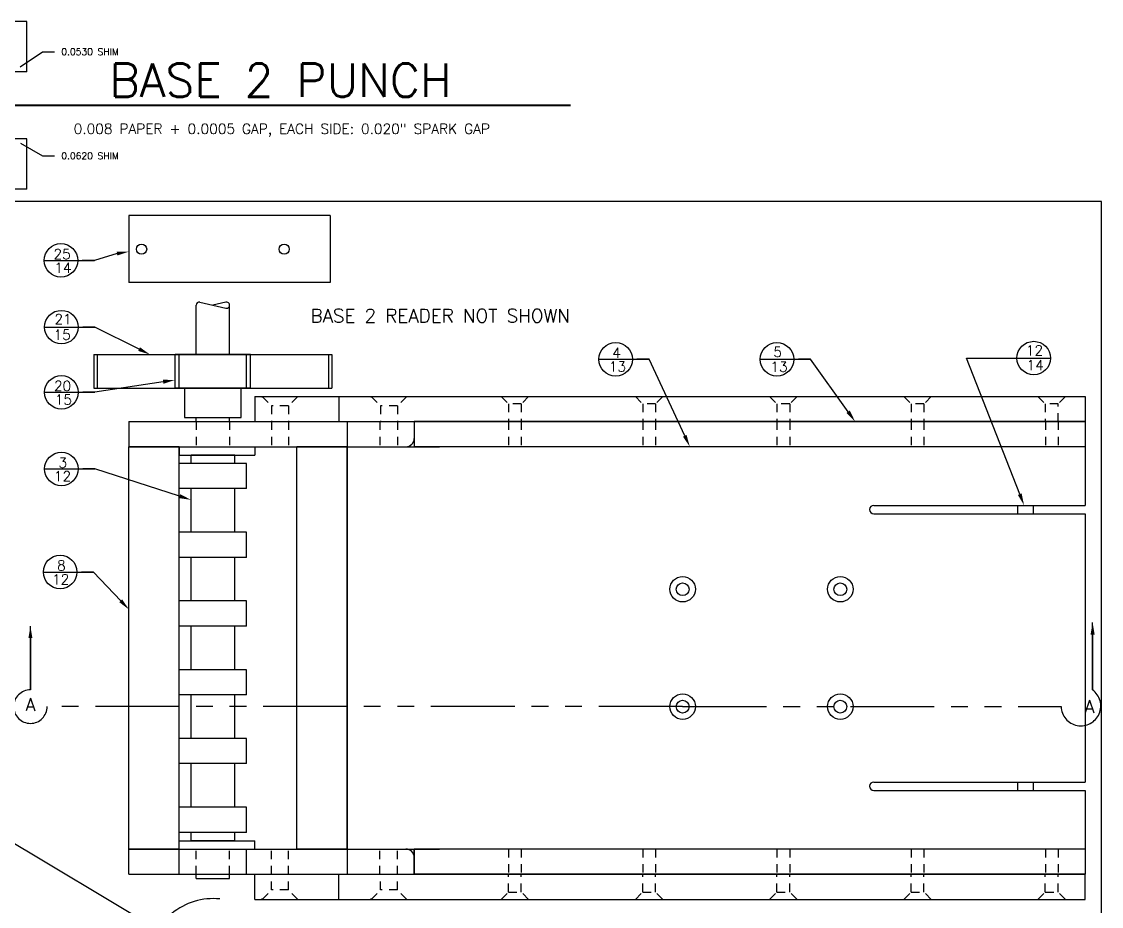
# Model space of a CAD drawing. Extents: x 0 to 34, y 0 to 23.8.
# Drawn here: x 16.91 to 33, y 10.49 to 23.68 of the extents above; entities that cross this region are included whole.
import ezdxf
from ezdxf.enums import TextEntityAlignment as Align

# ---------------------------------------------------------------- set-up
doc = ezdxf.new("R2010")
doc.units = 0
doc.header["$MEASUREMENT"] = 0
doc.linetypes.add('HIDDEN2', pattern=[0.1875, 0.125, -0.0625])
doc.linetypes.add('PHANTOM', pattern=[2.5, 1.25, -0.25, 0.25, -0.25, 0.25, -0.25])
for name, color, linetype in [('BORDER', 5, 'CONTINUOUS'), ('DIM', 1, 'CONTINUOUS'), ('HATCH', 2, 'CONTINUOUS'), ('HIDDEN2', 6, 'HIDDEN2'), ('OBJECT', 3, 'CONTINUOUS'), ('SECTION', 6, 'PHANTOM'), ('TEXT', 1, 'CONTINUOUS')]:
    doc.layers.add(name, color=color, linetype=linetype)
doc.styles.add('SIMPLEX', font='simplex')

msp = doc.modelspace()

# ---------------------------------------------------------------- linework, layer by layer
at = {"layer": 'BORDER'}
for p, q in [((33, 21), (0, 21)), ((33, 0), (33, 21))]:
    msp.add_line(p, q, dxfattribs=at)
at = {"layer": 'DIM'}
for p, q in [((14.982, 22.442), (25.086, 22.442)), ((14.982, 22.434), (25.086, 22.434)), ((18.943, 10.142), (14.396, 12.857))]:
    msp.add_line(p, q, dxfattribs=at)
msp.add_arc((19.761, 9.653), 0.953, 83.8551, 176.4232, dxfattribs=at)
at = {"layer": 'HATCH'}
for p, q in [((17.984, 18.719), (17.984, 18.219)), ((19.259, 18.219), (19.259, 18.719)), ((20.259, 18.219), (20.259, 18.719)), ((20.259, 18.219), (20.259, 18.719)), ((21.484, 18.719), (21.484, 18.219))]:
    msp.add_line(p, q, dxfattribs=at)
at = {"layer": 'HIDDEN2'}
for p, q in [((20.494, 18.094), (20.634, 17.954)), ((21.025, 18.094), (20.884, 17.954)), ((22.119, 18.094), (22.259, 17.954)), ((22.65, 18.094), (22.509, 17.954)), ((24.055, 18.094), (24.164, 17.985)), ((24.465, 18.094), (24.355, 17.985)), ((26.055, 18.094), (26.164, 17.985)), ((26.465, 18.094), (26.355, 17.985)), ((28.055, 18.094), (28.164, 17.985)), ((28.465, 18.094), (28.355, 17.985)), ((30.055, 18.094), (30.164, 17.985)), ((30.465, 18.094), (30.355, 17.985)), ((32.055, 18.094), (32.164, 17.985)), ((32.465, 18.094), (32.355, 17.985)), ((20.884, 17.954), (20.634, 17.954)), ((20.634, 17.954), (20.634, 17.719)), ((20.884, 17.954), (20.884, 17.719)), ((22.259, 17.954), (22.259, 17.719)), ((22.509, 17.954), (22.259, 17.954)), ((22.509, 17.954), (22.509, 17.719)), ((24.164, 17.985), (24.164, 17.719)), ((24.355, 17.985), (24.164, 17.985)), ((24.355, 17.985), (24.355, 17.719)), ((26.164, 17.985), (26.164, 17.719)), ((26.355, 17.985), (26.164, 17.985)), ((26.355, 17.985), (26.355, 17.719)), ((28.164, 17.985), (28.164, 17.719)), ((28.355, 17.985), (28.164, 17.985)), ((28.355, 17.985), (28.355, 17.719)), ((30.164, 17.985), (30.164, 17.719)), ((30.355, 17.985), (30.164, 17.985)), ((30.355, 17.985), (30.355, 17.719)), ((32.164, 17.985), (32.164, 17.719)), ((32.355, 17.985), (32.164, 17.985)), ((32.355, 17.719), (32.355, 17.985)), ((19.509, 17.719), (19.509, 17.344)), ((20.009, 17.719), (20.009, 17.344)), ((20.634, 17.719), (20.634, 17.344)), ((20.884, 17.719), (20.884, 17.344)), ((22.249, 17.719), (22.249, 17.344)), ((22.509, 17.719), (22.509, 17.344)), ((24.165, 17.719), (24.165, 17.344)), ((24.355, 17.719), (24.355, 17.344)), ((26.165, 17.719), (26.165, 17.344)), ((26.355, 17.719), (26.355, 17.344)), ((28.165, 17.719), (28.165, 17.344)), ((28.355, 17.719), (28.355, 17.344)), ((30.165, 17.719), (30.165, 17.344)), ((30.355, 17.719), (30.355, 17.344)), ((32.165, 17.719), (32.165, 17.344)), ((32.355, 17.719), (32.355, 17.344)), ((19.509, 10.969), (19.509, 11.344)), ((20.009, 10.969), (20.009, 11.344)), ((20.634, 10.969), (20.634, 11.344)), ((20.884, 10.969), (20.884, 11.344)), ((22.249, 10.969), (22.249, 11.344)), ((22.509, 10.969), (22.509, 11.344)), ((24.165, 11.344), (24.165, 10.969)), ((24.355, 11.344), (24.355, 10.969)), ((26.165, 11.344), (26.165, 10.969)), ((26.355, 11.344), (26.355, 10.969)), ((28.165, 11.344), (28.165, 10.969)), ((28.355, 11.344), (28.355, 10.969)), ((30.165, 11.344), (30.165, 10.969)), ((30.355, 11.344), (30.355, 10.969)), ((32.165, 11.344), (32.165, 10.969)), ((32.355, 11.344), (32.355, 10.969)), ((20.634, 10.735), (20.634, 10.969)), ((20.884, 10.735), (20.884, 10.969)), ((22.259, 10.735), (22.259, 10.969)), ((22.509, 10.735), (22.509, 10.969)), ((24.164, 10.704), (24.164, 10.969)), ((24.355, 10.704), (24.355, 10.969)), ((26.164, 10.704), (26.164, 10.969)), ((26.355, 10.704), (26.355, 10.969)), ((28.164, 10.704), (28.164, 10.969)), ((28.355, 10.704), (28.355, 10.969)), ((30.164, 10.704), (30.164, 10.969)), ((30.355, 10.704), (30.355, 10.969)), ((32.164, 10.704), (32.164, 10.969)), ((32.355, 10.704), (32.355, 10.969)), ((20.494, 10.594), (20.634, 10.735)), ((20.884, 10.735), (20.634, 10.735)), ((21.025, 10.594), (20.884, 10.735)), ((22.119, 10.594), (22.259, 10.735)), ((22.509, 10.735), (22.259, 10.735)), ((22.65, 10.594), (22.509, 10.735)), ((24.055, 10.594), (24.164, 10.704)), ((24.164, 10.704), (24.355, 10.704)), ((24.465, 10.594), (24.355, 10.704)), ((26.055, 10.594), (26.164, 10.704)), ((26.164, 10.704), (26.355, 10.704)), ((26.465, 10.594), (26.355, 10.704)), ((28.055, 10.594), (28.164, 10.704)), ((28.164, 10.704), (28.355, 10.704)), ((28.465, 10.594), (28.355, 10.704)), ((30.055, 10.594), (30.164, 10.704)), ((30.164, 10.704), (30.355, 10.704)), ((30.465, 10.594), (30.355, 10.704)), ((32.055, 10.594), (32.164, 10.704)), ((32.164, 10.704), (32.355, 10.704)), ((32.465, 10.594), (32.355, 10.704))]:
    msp.add_line(p, q, dxfattribs=at)
at = {"layer": 'OBJECT'}
for p, q in [((16.986, 23.684), (16.236, 23.684)), ((16.986, 22.934), (16.986, 23.684)), ((16.986, 22.934), (16.236, 22.934)), ((16.986, 21.934), (16.236, 21.934)), ((16.986, 21.184), (16.986, 21.934)), ((16.986, 21.184), (16.236, 21.184)), ((21.509, 20.791), (18.509, 20.791)), ((18.509, 20.791), (18.509, 19.791)), ((21.509, 20.791), (21.509, 19.791)), ((21.509, 19.791), (18.509, 19.791)), ((19.564, 19.499), (19.954, 19.411)), ((19.954, 19.499), (19.759, 19.455)), ((19.509, 18.719), (19.509, 19.455)), ((20.009, 18.719), (20.009, 19.455)), ((17.984, 18.719), (21.534, 18.719)), ((18.034, 18.719), (18.034, 18.219)), ((19.197, 18.219), (19.197, 18.719)), ((20.322, 18.719), (19.197, 18.719)), ((20.009, 18.719), (19.509, 18.719)), ((20.322, 18.219), (20.322, 18.719)), ((21.534, 18.719), (21.534, 18.219)), ((17.984, 18.219), (21.534, 18.219)), ((20.322, 18.219), (19.197, 18.219)), ((19.337, 18.219), (19.337, 17.782)), ((20.181, 17.782), (20.181, 18.219)), ((20.384, 18.094), (32.759, 18.094)), ((20.384, 18.094), (20.384, 17.719)), ((20.494, 18.094), (20.494, 18.079)), ((21.634, 18.094), (21.634, 17.719)), ((22.119, 18.094), (22.119, 18.079)), ((32.759, 18.094), (32.759, 17.719)), ((18.509, 17.719), (22.759, 17.719)), ((18.509, 17.719), (18.509, 17.344)), ((19.134, 17.719), (20.384, 17.719)), ((19.337, 17.782), (20.181, 17.782)), ((19.337, 17.719), (20.181, 17.719)), ((19.509, 17.719), (19.509, 17.782)), ((20.009, 17.719), (20.009, 17.782)), ((20.384, 17.844), (20.384, 17.719)), ((20.384, 17.719), (32.759, 17.719)), ((20.634, 17.719), (20.884, 17.719)), ((21.759, 17.719), (32.759, 17.719)), ((21.759, 17.719), (21.759, 10.969)), ((22.259, 17.719), (22.509, 17.719)), ((32.759, 17.719), (22.759, 17.719)), ((22.759, 17.719), (22.759, 17.344)), ((22.759, 17.719), (22.759, 17.344)), ((22.759, 17.719), (22.759, 17.469)), ((32.759, 17.719), (32.759, 17.344)), ((32.759, 17.719), (32.759, 16.47)), ((18.509, 17.344), (22.759, 17.344)), ((18.509, 11.344), (18.509, 17.344)), ((19.259, 17.344), (18.509, 17.344)), ((19.259, 11.344), (19.259, 17.344)), ((19.259, 17.344), (19.259, 17.219)), ((19.259, 17.219), (20.384, 17.219)), ((20.084, 17.219), (19.434, 17.219)), ((19.434, 17.094), (19.434, 17.219)), ((20.084, 17.094), (20.084, 17.219)), ((20.384, 17.344), (20.384, 17.219)), ((21.759, 17.344), (21.009, 17.344)), ((21.009, 11.344), (21.009, 17.344)), ((21.759, 11.344), (21.759, 17.344)), ((21.759, 17.344), (23.134, 17.344)), ((32.759, 17.344), (22.759, 17.344)), ((20.259, 17.094), (19.259, 17.094)), ((19.259, 16.719), (19.259, 17.094)), ((20.259, 16.719), (20.259, 17.094)), ((20.259, 16.719), (19.259, 16.719)), ((19.434, 16.069), (19.434, 16.719)), ((20.084, 16.069), (20.084, 16.719)), ((29.609, 16.47), (32.759, 16.47)), ((29.609, 16.47), (29.837, 16.47)), ((29.609, 16.47), (29.837, 16.47)), ((31.756, 16.345), (31.756, 16.47)), ((31.987, 16.345), (31.987, 16.47)), ((29.609, 16.345), (32.759, 16.345)), ((29.609, 16.345), (29.837, 16.345)), ((29.609, 16.345), (29.837, 16.345)), ((32.759, 16.345), (32.759, 12.344)), ((20.259, 16.069), (19.259, 16.069)), ((19.259, 15.694), (19.259, 16.069)), ((20.259, 15.694), (20.259, 16.069)), ((20.259, 15.694), (19.259, 15.694)), ((19.434, 15.044), (19.434, 15.694)), ((20.084, 15.044), (20.084, 15.694)), ((20.259, 15.044), (19.259, 15.044)), ((19.259, 14.669), (19.259, 15.044)), ((20.259, 14.669), (20.259, 15.044)), ((20.259, 14.669), (19.259, 14.669)), ((19.434, 14.019), (19.434, 14.669)), ((20.084, 14.019), (20.084, 14.669)), ((20.259, 14.019), (19.259, 14.019)), ((19.259, 13.644), (19.259, 14.019)), ((20.259, 13.644), (20.259, 14.019)), ((20.259, 13.644), (19.259, 13.644)), ((19.434, 12.994), (19.434, 13.644)), ((20.084, 12.994), (20.084, 13.644)), ((20.259, 12.994), (19.259, 12.994)), ((19.259, 12.619), (19.259, 12.994)), ((20.259, 12.619), (20.259, 12.994)), ((20.259, 12.619), (19.259, 12.619)), ((19.434, 11.969), (19.434, 12.619)), ((20.084, 11.969), (20.084, 12.619)), ((29.607, 12.344), (32.759, 12.344)), ((29.607, 12.344), (29.835, 12.344)), ((29.607, 12.344), (29.835, 12.344)), ((31.756, 12.219), (31.756, 12.344)), ((31.987, 12.219), (31.987, 12.344)), ((29.607, 12.219), (32.759, 12.219)), ((29.607, 12.219), (29.835, 12.219)), ((29.607, 12.219), (29.835, 12.219)), ((32.759, 12.219), (32.759, 10.969)), ((20.259, 11.969), (19.259, 11.969)), ((19.259, 11.594), (19.259, 11.969)), ((20.259, 11.594), (20.259, 11.969)), ((20.259, 11.594), (19.259, 11.594)), ((19.434, 11.469), (19.434, 11.594)), ((20.084, 11.469), (20.084, 11.594)), ((19.259, 11.469), (20.384, 11.469)), ((19.259, 10.969), (19.259, 11.469)), ((20.084, 11.469), (19.434, 11.469)), ((20.384, 11.344), (20.384, 11.469)), ((18.509, 11.344), (22.759, 11.344)), ((19.259, 11.344), (18.509, 11.344)), ((18.509, 10.969), (18.509, 11.344)), ((20.259, 10.969), (20.259, 11.344)), ((21.759, 11.344), (21.009, 11.344)), ((21.759, 11.344), (23.134, 11.344)), ((21.759, 11.344), (23.134, 11.344)), ((32.759, 11.344), (22.759, 11.344)), ((22.759, 11.344), (22.759, 10.969)), ((22.759, 10.969), (22.759, 11.344)), ((32.759, 11.344), (32.759, 10.969)), ((22.759, 10.969), (22.759, 11.219)), ((18.509, 10.969), (19.509, 10.969)), ((19.134, 10.969), (19.509, 10.969)), ((19.509, 10.969), (20.009, 10.969)), ((20.009, 10.969), (22.759, 10.969)), ((20.009, 10.969), (20.384, 10.969)), ((20.384, 10.969), (32.759, 10.969)), ((20.384, 10.594), (20.384, 10.969)), ((21.634, 10.594), (21.634, 10.969)), ((21.759, 10.969), (32.759, 10.969)), ((21.874, 10.969), (22.374, 10.969)), ((32.759, 10.969), (22.759, 10.969)), ((32.759, 10.594), (32.759, 10.969)), ((19.509, 10.907), (20.009, 10.907)), ((20.384, 10.594), (32.759, 10.594)), ((20.494, 10.594), (20.494, 10.61)), ((22.119, 10.594), (22.119, 10.61))]:
    msp.add_line(p, q, dxfattribs=at)
for points in [[(19.509, 10.907), (19.509, 10.969)], [(20.009, 10.907), (20.009, 10.969)]]:
    msp.add_lwpolyline(points, dxfattribs=at)
for centre, radius in [((18.697, 20.291), 0.076), ((20.822, 20.291), 0.076), ((26.759, 15.219), 0.19), ((26.759, 15.219), 0.0955), ((29.109, 15.219), 0.19), ((29.109, 15.219), 0.0955), ((26.759, 13.469), 0.19), ((26.759, 13.469), 0.0955), ((29.109, 13.469), 0.19), ((29.109, 13.469), 0.0955)]:
    msp.add_circle(centre, radius, dxfattribs=at)
for centre, radius, start, end in [((19.554, 19.455), 0.0452, 77.2424, 180), ((19.964, 19.455), 0.0452, 257.2424, 102.7576), ((22.634, 17.469), 0.125, 270, 360), ((29.609, 16.407), 0.0625, 90, 270), ((29.607, 12.281), 0.0625, 90, 270), ((22.634, 11.219), 0.125, 0, 90)]:
    msp.add_arc(centre, radius, start, end, dxfattribs=at)
at = {"layer": 'SECTION'}
for p, q in [((17.04, 13.719), (17.04, 14.67)), ((32.869, 13.719), (32.869, 14.724)), ((17.04, 14.49), (17.04, 13.719)), ((32.869, 14.544), (32.869, 13.719)), ((26.759, 13.469), (17.29, 13.469)), ((26.759, 13.469), (32.399, 13.469))]:
    msp.add_line(p, q, dxfattribs=at)
for centre, radius, start, end in [((17.04, 13.469), 0.25, 90, 0), ((32.695, 13.479), 0.296, 181.9143, 54.0972)]:
    msp.add_arc(centre, radius, start, end, dxfattribs=at)
for points in [[(17.01, 14.49), (17.07, 14.49), (17.04, 14.67)], [(32.839, 14.544), (32.899, 14.544), (32.869, 14.724)]]:
    msp.add_solid(points, dxfattribs=at)
at = {"layer": 'TEXT'}
for p, q in [((16.886, 23.008), (17.22, 23.235)), ((17.22, 23.235), (17.4, 23.235)), ((16.892, 21.872), (17.22, 21.682)), ((17.22, 21.682), (17.4, 21.682)), ((17.245, 20.123), (17.993, 20.123)), ((17.993, 20.123), (17.813, 20.123)), ((18.331, 20.226), (17.993, 20.123)), ((17.252, 19.128), (18.001, 19.128)), ((18.001, 19.128), (17.821, 19.128)), ((18.661, 18.799), (18.001, 19.128)), ((25.511, 18.648), (26.259, 18.648)), ((26.259, 18.648), (26.079, 18.648)), ((26.791, 17.507), (26.259, 18.648)), ((27.915, 18.648), (28.664, 18.648)), ((28.664, 18.648), (28.484, 18.648)), ((29.226, 17.865), (28.664, 18.648)), ((30.992, 18.666), (32.242, 18.666)), ((31.783, 16.637), (30.992, 18.666)), ((19.019, 18.313), (18.001, 18.156)), ((17.252, 18.156), (18.001, 18.156)), ((18.001, 18.156), (17.821, 18.156)), ((17.252, 17.013), (18.001, 17.013)), ((18.001, 17.013), (17.821, 17.013)), ((19.263, 16.607), (18.001, 17.013)), ((17.233, 15.476), (17.981, 15.476)), ((17.981, 15.476), (17.801, 15.476)), ((18.386, 15.048), (17.981, 15.476))]:
    msp.add_line(p, q, dxfattribs=at)
for centre in [(17.495, 20.123), (17.502, 19.128), (25.761, 18.648), (28.165, 18.648), (31.992, 18.666), (17.502, 18.156), (17.502, 17.013), (17.483, 15.476)]:
    msp.add_circle(centre, 0.25, dxfattribs=at)
for points in [[(18.326, 20.255), (18.335, 20.196), (18.509, 20.253)], [(18.674, 18.826), (18.647, 18.773), (18.822, 18.719)], [(19.014, 18.343), (19.023, 18.283), (19.197, 18.34)], [(29.25, 17.883), (29.202, 17.848), (29.331, 17.719)], [(26.818, 17.52), (26.764, 17.495), (26.867, 17.344)], [(19.272, 16.636), (19.254, 16.578), (19.434, 16.552)], [(31.811, 16.648), (31.755, 16.626), (31.848, 16.47)], [(18.407, 15.068), (18.364, 15.027), (18.509, 14.917)]]:
    msp.add_solid(points, dxfattribs=at)

# ---------------------------------------------------------------- texts
at = {"layer": 'DIM', "style": 'SIMPLEX'}
msp.add_text('BASE 2 PUNCH', height=0.5, dxfattribs=at).set_placement((18.218, 22.56))
at = {"layer": 'SECTION', "style": 'SIMPLEX'}
for p in [(16.969, 13.405), (32.75, 13.375)]:
    msp.add_text('A', height=0.188, dxfattribs=at).set_placement(p)
at = {"layer": 'TEXT', "style": 'SIMPLEX'}
for s, p in [('0.0530 SHIM', (17.5, 23.235)), ('0.0620 SHIM', (17.5, 21.682))]:
    msp.add_text(s, height=0.1, dxfattribs=at).set_placement(p, align=Align.MIDDLE_LEFT)
for s, height, p in [('0.008 PAPER + 0.0005 GAP, EACH SIDE: 0.020" SPARK GAP', 0.15, (17.685, 22.01)), ('25', 0.15, (17.384, 20.142)), ('14', 0.15, (17.396, 19.938)), ('21', 0.15, (17.398, 19.172)), ('BASE 2 READER NOT SHOWN', 0.2, (21.214, 19.198)), ('15', 0.15, (17.385, 18.94)), ('5', 0.15, (28.111, 18.683)), ('12', 0.15, (31.874, 18.706)), ('4', 0.15, (25.711, 18.668)), ('13', 0.15, (25.659, 18.464)), ('13', 0.15, (28.067, 18.462)), ('14', 0.15, (31.883, 18.487)), ('20', 0.15, (17.391, 18.176)), ('15', 0.15, (17.403, 17.972)), ('3', 0.15, (17.458, 17.031)), ('12', 0.15, (17.39, 16.829)), ('8', 0.15, (17.437, 15.498)), ('12', 0.15, (17.362, 15.291))]:
    msp.add_text(s, height=height, dxfattribs=at).set_placement(p)

doc.saveas('drawing.dxf')
